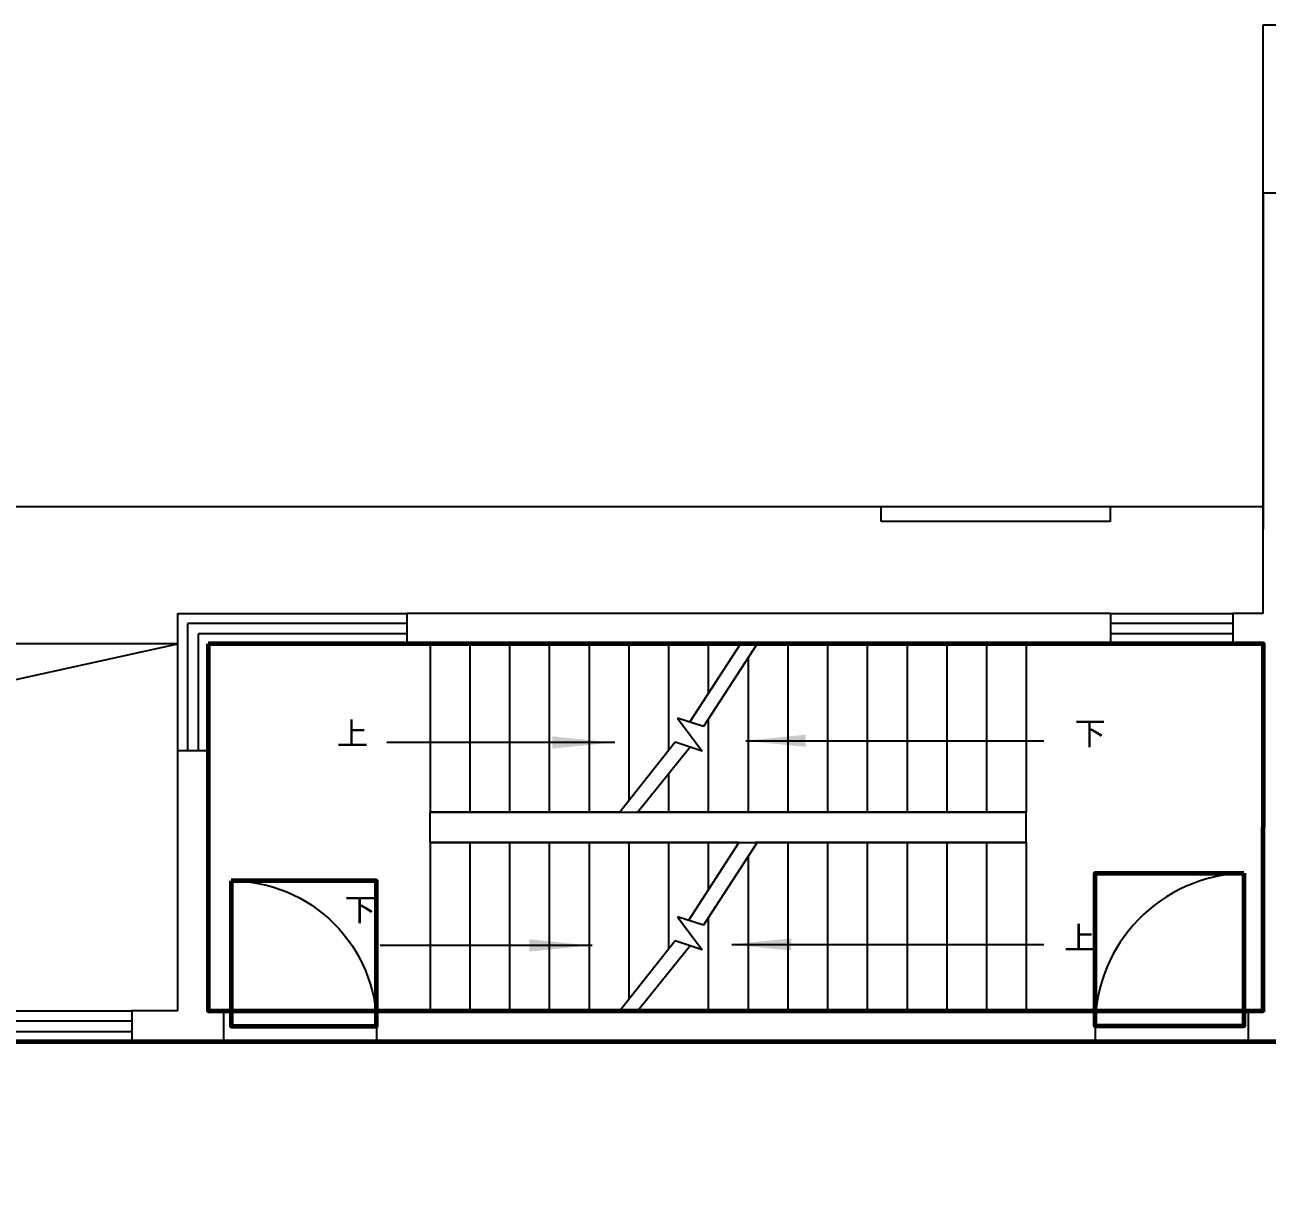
# Model space of a CAD drawing. Extents: x -355297 to -319897, y -340725 to -321125.
# Drawn here: x -337597 to -329472, y -330826 to -323125 of the extents above; entities that cross this region are included whole.
import ezdxf
from ezdxf.enums import TextEntityAlignment as Align

# ---------------------------------------------------------------- set-up
doc = ezdxf.new("R2010")
doc.units = 0
doc.header["$LTSCALE"] = 1000
doc.header["$MEASUREMENT"] = 0
doc.linetypes.add('ACAD_ISO02W100', pattern=[15, 12, -3])
doc.layers.get('0').update_dxf_attribs({"linetype": 'CONTINUOUS'})
for name, color, linetype, lineweight in [('GT_楼梯', 130, 'CONTINUOUS', 60), ('GT_过道', 30, 'CONTINUOUS', 60), ('GT_门', 245, 'CONTINUOUS', 60)]:
    doc.layers.add(name, color=color, linetype=linetype, lineweight=lineweight)
for name, color, linetype in [('PUB_DIM', 3, 'CONTINUOUS'), ('STAIR', 3, 'CONTINUOUS'), ('TEXT', 6, 'CONTINUOUS'), ('WALL', 2, 'CONTINUOUS'), ('WIND', 2, 'CONTINUOUS'), ('WINDOW', 3, 'CONTINUOUS'), ('WINDOW_TEXT', 7, 'CONTINUOUS'), ('家具ALL', 33, 'CONTINUOUS')]:
    doc.layers.add(name, color=color, linetype=linetype)
doc.styles.add('CCDI_T0G_01', font='simhei.ttf')
doc.styles.add('SIMPLEX', font='SIMPLEX.SHX')

# ---------------------------------------------------------------- blocks, each defined once
blk = doc.blocks.new('_ARROW')
blk.add_solid([(0, 0), (-1, 0.1), (-1, -0.1)])
blk = doc.blocks.new('_A2ZXL')
blk.add_line((-0.4717, 0), (-0.4717, -0.9996))
blk.add_arc((-0.5, 0), 1, 271.62314, 0)
blk = doc.blocks.new('_DBLK')
blk.add_line((-0.45, 0), (-0.45, -0.95))
blk.add_arc((-0.45, 0), 0.95, 270, 0)
at = {"layer": 'WINDOW_TEXT', "style": 'SIMPLEX', "flags": 9}
blk.add_attdef('A', text='', height=1, dxfattribs=at).set_placement((0, 1.5), align=Align.MIDDLE)
blk = doc.blocks.new('_WBLK')
for p, q in [((-0.5, 0.5), (0.5, 0.5)), ((0.5, 0.167), (-0.5, 0.167)), ((0.5, -0.167), (-0.5, -0.167)), ((-0.5, -0.5), (0.5, -0.5))]:
    blk.add_line(p, q)
at = {"layer": 'WINDOW_TEXT', "style": 'SIMPLEX', "flags": 9}
blk.add_attdef('A', text='', height=1, dxfattribs=at).set_placement((0, 1.5), align=Align.MIDDLE)

msp = doc.modelspace()

# ---------------------------------------------------------------- linework, layer by layer
at = {"layer": 'GT_楼梯'}
msp.add_lwpolyline([(-336397.4, -327174.6), (-336397.4, -329574.6), (-329497.4, -329574.6), (-329497.3, -327174.6), (-336397.4, -327174.6)], dxfattribs=at)
at = {"layer": 'GT_过道'}
msp.add_lwpolyline([(-347497.3, -328024.6), (-345897.3, -328024.6), (-345897.3, -329174.6), (-339297.4, -329174.6), (-339297.4, -329774.6), (-329297.7, -329776.3), (-329297.7, -328024.6), (-327697.3, -328024.6), (-327697.3, -331124.7), (-347497.3, -331124.7), (-347497.3, -328024.6)], dxfattribs=at)
at = {"layer": 'GT_门'}
for points in [[(-336247.4, -328724.6), (-336247.4, -329674.6), (-335297.4, -329674.6), (-335297.4, -328724.6), (-336247.4, -328724.6)], [(-329625.7, -328675), (-329625.7, -329674.6), (-330597.4, -329674.6), (-330597.4, -328675), (-329625.7, -328675)]]:
    msp.add_lwpolyline(points, dxfattribs=at)
at = {"layer": 'PUB_DIM'}
msp.add_line((-338474.1, -327588), (-336597.4, -327174.6), dxfattribs=at)
for points in [[(-333737.8, -327819.4), (-335230.1, -327819.4)], [(-333737.8, -327819.4), (-335230.1, -327819.4)], [(-332881.3, -327808.1), (-330932.9, -327808.1)], [(-332881.3, -327808.1), (-330932.9, -327808.1)], [(-333888, -329147), (-335272.6, -329147)], [(-333888, -329147), (-335272.6, -329147)], [(-332974.4, -329140.7), (-330932.9, -329140.7)], [(-332974.4, -329140.7), (-330932.9, -329140.7)]]:
    msp.add_lwpolyline(points, dxfattribs=at)
at = {"layer": 'STAIR'}
for p, q in [((-334947.4, -327174.6), (-334947.4, -328274.6)), ((-334687.4, -327174.6), (-334687.4, -328274.6)), ((-334427.4, -327174.6), (-334427.4, -328274.6)), ((-334167.4, -327174.6), (-334167.4, -328274.6)), ((-333907.4, -327174.6), (-333907.4, -328274.6)), ((-333647.4, -327174.6), (-333647.4, -328199.3)), ((-333387.4, -327174.6), (-333387.4, -327871.1)), ((-332917, -327174.6), (-333247.6, -327683.3)), ((-332807.7, -327174.6), (-333159.2, -327715.3)), ((-333127.4, -327174.6), (-333127.4, -327498.3)), ((-332607.4, -327174.6), (-332607.4, -328274.6)), ((-332347.4, -327174.6), (-332347.4, -328274.6)), ((-332087.4, -327174.6), (-332087.4, -328274.6)), ((-331827.4, -327174.6), (-331827.4, -328274.6)), ((-331567.4, -327174.6), (-331567.4, -328274.6)), ((-331307.4, -327174.6), (-331307.4, -328274.6)), ((-331047.4, -327174.6), (-331047.4, -328274.6)), ((-332867.4, -327266.4), (-332867.4, -328274.6)), ((-333328.9, -327660.1), (-333167.1, -327875)), ((-333159.2, -327715.3), (-333328.9, -327660.1)), ((-333127.4, -327666.4), (-333127.4, -328274.6)), ((-333344.7, -327817.2), (-333707, -328274.6)), ((-333167.1, -327875), (-333344.7, -327817.2)), ((-333246.2, -327849.2), (-333587.7, -328274.6)), ((-333387.4, -328025), (-333387.4, -328274.6)), ((-334947.4, -328474.6), (-334947.4, -329574.6)), ((-334687.4, -328474.6), (-334687.4, -329574.6)), ((-334427.4, -328474.6), (-334427.4, -329574.6)), ((-334167.4, -328474.6), (-334167.4, -329574.6)), ((-333907.4, -328474.6), (-333907.4, -329574.6)), ((-333647.4, -328474.6), (-333647.4, -329499.3)), ((-333387.4, -328474.6), (-333387.4, -329171.1)), ((-332927, -328474.6), (-333257.6, -328983.3)), ((-332807.7, -328474.6), (-333159.2, -329015.3)), ((-333127.4, -328474.6), (-333127.4, -328782.9)), ((-332607.4, -328474.6), (-332607.4, -329574.6)), ((-332347.4, -328474.6), (-332347.4, -329574.6)), ((-332087.4, -328474.6), (-332087.4, -329574.6)), ((-331827.4, -328474.6), (-331827.4, -329574.6)), ((-331567.4, -328474.6), (-331567.4, -329574.6)), ((-331307.4, -328474.6), (-331307.4, -329574.6)), ((-331047.4, -328474.6), (-331047.4, -329574.6)), ((-332867.4, -328566.4), (-332867.4, -329574.6)), ((-333328.9, -328960.1), (-333167.1, -329175)), ((-333159.2, -329015.3), (-333328.9, -328960.1)), ((-333127.4, -328966.4), (-333127.4, -329574.6)), ((-333344.7, -329117.2), (-333707, -329574.6)), ((-333167.1, -329175), (-333344.7, -329117.2)), ((-333246.2, -329149.2), (-333587.7, -329574.6))]:
    msp.add_line(p, q, dxfattribs=at)
at = {"layer": 'WALL', "linetype": 'ACAD_ISO02W100'}
msp.add_line((-329497.5, -324224.5), (-328697.5, -324224.5), dxfattribs=at)
msp.add_line((-329497.5, -324224.5), (-328697.5, -324224.5), dxfattribs=at)
at = {"layer": 'WALL'}
for p, q in [((-329497.4, -326974.6), (-329497.5, -324224.5)), ((-329497.4, -326974.6), (-329497.5, -324224.5)), ((-329497.3, -326424.6), (-329497.3, -324224.6)), ((-329497.3, -326424.6), (-329497.3, -324224.6)), ((-331997.3, -326274.6), (-330497.3, -326274.6)), ((-331997.3, -326374.6), (-331997.3, -326274.6)), ((-331997.3, -326374.6), (-331997.3, -326274.6)), ((-331997.3, -326274.6), (-330497.3, -326274.6)), ((-330497.3, -326374.6), (-330497.3, -326274.6)), ((-330497.3, -326374.6), (-330497.3, -326274.6)), ((-330497.3, -326374.6), (-331997.3, -326374.6)), ((-330497.3, -326374.6), (-331997.3, -326374.6)), ((-330497.3, -326974.6), (-335097.4, -326974.6)), ((-335097.4, -327174.6), (-335097.4, -326974.6)), ((-335097.4, -327174.6), (-335097.4, -326974.6)), ((-330497.3, -326974.6), (-335097.4, -326974.6)), ((-330497.3, -326974.6), (-330497.3, -327174.6)), ((-330497.3, -326974.6), (-330497.3, -327174.6)), ((-329497.4, -326974.6), (-329697.3, -326974.6)), ((-329697.3, -326974.6), (-329697.3, -327174.6)), ((-329697.3, -326974.6), (-329697.3, -327174.6)), ((-329497.4, -326974.6), (-329697.3, -326974.6)), ((-330497.3, -327174.6), (-335097.4, -327174.6)), ((-330497.3, -327174.6), (-335097.4, -327174.6)), ((-329497.3, -327174.6), (-329697.3, -327174.6)), ((-329497.3, -327174.6), (-329697.3, -327174.6)), ((-329497.4, -327174.6), (-329497.4, -329574.6)), ((-329497.4, -327174.6), (-329497.4, -328974.6)), ((-329497.4, -327174.6), (-329497.4, -329574.6)), ((-329497.4, -328974.6), (-329497.4, -327174.6)), ((-329497.4, -327174.6), (-329497.4, -328474.6)), ((-329497.4, -327174.6), (-329497.4, -328474.6)), ((-329497.4, -328974.6), (-329497.4, -327174.6)), ((-329497.4, -327174.6), (-329497.4, -329574.6)), ((-329497.4, -327174.6), (-329497.4, -328974.6)), ((-329497.4, -327174.6), (-329497.4, -329574.6)), ((-329497.3, -327974.6), (-329497.3, -327174.6)), ((-329497.3, -327974.6), (-329497.3, -327174.6)), ((-336597.4, -329574.6), (-336597.4, -327874.6)), ((-336397.4, -327874.6), (-336597.4, -327874.6)), ((-336397.4, -327874.6), (-336597.4, -327874.6)), ((-336597.4, -329574.6), (-336597.4, -327874.6)), ((-336397.4, -329574.6), (-336397.4, -327874.6)), ((-336397.4, -329574.6), (-336397.4, -327874.6)), ((-333707, -328274.6), (-334947.4, -328274.6)), ((-334947.4, -328274.6), (-331047.4, -328274.6)), ((-334947.4, -328474.6), (-334947.4, -328274.6)), ((-334947.4, -328474.6), (-334947.4, -328274.6)), ((-334947.4, -328274.6), (-331047.4, -328274.6)), ((-333707, -328274.6), (-334947.4, -328274.6)), ((-331047.4, -328274.6), (-333597.7, -328274.6)), ((-331047.4, -328274.6), (-333597.7, -328274.6)), ((-331047.4, -328474.6), (-331047.4, -328274.6)), ((-331047.4, -328474.6), (-331047.4, -328274.6)), ((-332927, -328474.6), (-334947.4, -328474.6)), ((-334947.4, -328474.6), (-331047.4, -328474.6)), ((-334947.4, -328474.6), (-331047.4, -328474.6)), ((-332927, -328474.6), (-334947.4, -328474.6)), ((-331047.4, -328474.6), (-332817.7, -328474.6)), ((-331047.4, -328474.6), (-332817.7, -328474.6)), ((-336597.4, -329574.6), (-336897.4, -329574.6)), ((-336897.4, -329574.6), (-336897.4, -329774.6)), ((-336897.4, -329574.6), (-336897.4, -329774.6)), ((-336597.4, -329574.6), (-336897.4, -329574.6)), ((-336397.4, -329574.6), (-336297.4, -329574.6)), ((-336397.4, -329574.6), (-336297.4, -329574.6)), ((-336297.4, -329574.6), (-336297.4, -329774.6)), ((-336297.4, -329574.6), (-336297.4, -329774.6)), ((-335297.4, -329574.6), (-330597.4, -329574.6)), ((-335297.4, -329574.6), (-335297.4, -329774.6)), ((-335297.4, -329574.6), (-335297.4, -329774.6)), ((-335297.4, -329574.6), (-330597.4, -329574.6)), ((-330597.4, -329574.6), (-330597.4, -329774.6)), ((-330597.4, -329574.6), (-330597.4, -329774.6)), ((-329497.4, -329574.6), (-329597.4, -329574.6)), ((-329597.4, -329574.6), (-329597.4, -329774.6)), ((-329597.4, -329574.6), (-329497.4, -329574.6)), ((-329597.4, -329574.6), (-329497.4, -329574.6)), ((-329597.4, -329574.6), (-329597.4, -329774.6)), ((-329497.4, -329574.6), (-329597.4, -329574.6)), ((-336297.4, -329774.6), (-336897.4, -329774.6)), ((-336297.4, -329774.6), (-336897.4, -329774.6)), ((-334947.4, -329774.6), (-335297.4, -329774.6)), ((-334947.4, -329774.6), (-335297.4, -329774.6)), ((-334947.4, -329774.6), (-330597.4, -329774.6)), ((-334947.4, -329774.6), (-330597.4, -329774.6)), ((-329597.4, -329774.6), (-329297.7, -329774.6)), ((-329597.4, -329774.6), (-329297.7, -329774.6))]:
    msp.add_line(p, q, dxfattribs=at)
at = {"layer": 'WIND'}
for p, q in [((-336597.4, -327874.6), (-336597.4, -326974.6)), ((-336532.4, -327874.6), (-336532.4, -327041.3)), ((-336462.4, -327874.6), (-336462.4, -327108)), ((-336397.4, -327874.6), (-336397.4, -327174.6))]:
    msp.add_line(p, q, dxfattribs=at)
at = {"layer": 'WINDOW'}
for p, q in [((-336597.4, -326974.6), (-335097.4, -326974.6)), ((-335097.4, -327041.3), (-336532.4, -327041.3)), ((-335097.4, -327108), (-336462.4, -327108)), ((-336397.4, -327174.6), (-335097.4, -327174.6)), ((-338797.4, -329574.6), (-336897.4, -329574.6)), ((-338797.4, -329639.6), (-336897.4, -329639.6)), ((-338797.4, -329709.6), (-336897.4, -329709.6)), ((-338797.4, -329774.6), (-336897.4, -329774.6))]:
    msp.add_line(p, q, dxfattribs=at)
at = {"layer": '家具ALL'}
for p, q in [((-329497.5, -324224.5), (-329497.5, -323124.5)), ((-329497.5, -323124.5), (-326597.5, -323124.5)), ((-343497.3, -326274.6), (-329497.4, -326274.6)), ((-336597.4, -327174.6), (-339097.3, -327174.6))]:
    msp.add_line(p, q, dxfattribs=at)

# ---------------------------------------------------------------- block references
at = {"layer": 'PUB_DIM', "extrusion": (0, 0, -1), "xscale": 400, "yscale": 400, "zscale": -400, "rotation": 180}
for p in [(333747.8, -327819.4), (333747.8, -327819.4), (333898, -329147), (333898, -329147)]:
    msp.add_blockref('_ARROW', p, dxfattribs=at)
at = {"layer": 'PUB_DIM', "xscale": 400, "yscale": 400, "zscale": 400, "rotation": 180}
for p in [(-332891.3, -327808.1), (-332891.3, -327808.1), (-332984.4, -329140.7), (-332984.4, -329140.7)]:
    msp.add_blockref('_ARROW', p, dxfattribs=at)
at = {"layer": 'WIND', "xscale": 800, "yscale": 199.9999999998836, "zscale": 1500}
msp.add_blockref('_WBLK', (-330097.3, -327074.6), dxfattribs=at)
at = {"layer": 'WINDOW', "xscale": 1000, "yscale": -1000, "zscale": 1000}
msp.add_blockref('_DBLK', (-335797.4, -329674.6), dxfattribs=at)
at = {"layer": 'WINDOW', "xscale": 1000, "yscale": 1000, "zscale": 1000, "rotation": 180}
msp.add_blockref('_A2ZXL', (-330097.4, -329674.6), dxfattribs=at)

# ---------------------------------------------------------------- texts
at = {"layer": 'TEXT', "char_height": 150, "width": 1025.855, "attachment_point": 1, "style": 'CCDI_T0G_01'}
for s, insert in [('上', (-335556.4, -327686.5)), ('下', (-330732.3, -327684.1)), ('下', (-335505.4, -328836.5)), ('上', (-330800.3, -329022.8))]:
    msp.add_mtext(s, dxfattribs=dict(at, insert=insert))

doc.saveas('drawing.dxf')
